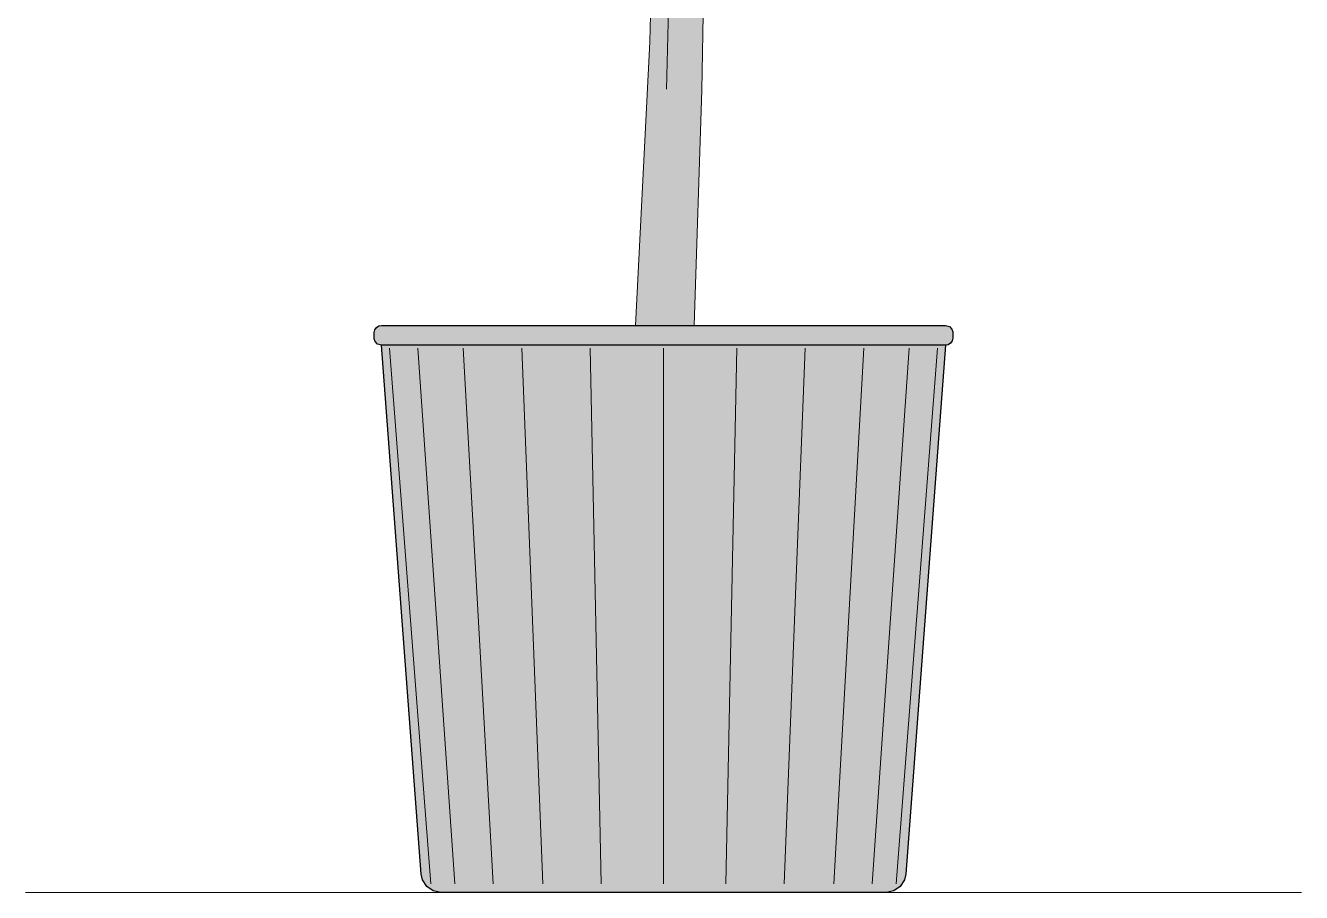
# Model space of a CAD drawing. Header units: metres. Extents: x 0 to 8.79, y -6.64 to 2.65.
# Drawn here: x 1.793 to 2.693, y 0 to 0.612 of the extents above; entities that cross this region are included whole.
import ezdxf

# ---------------------------------------------------------------- set-up
doc = ezdxf.new("R2010")
doc.units = ezdxf.units.M
for name, color, linetype, lineweight, true_color in [('VEG-MACETA', 25, 'Continuous', 25, 0x745440), ('VEG-TEXTO', 47, 'Continuous', 18, 0x464646), ('VEG-TRONCO', 25, 'Continuous', 18, 0x684830)]:
    doc.layers.add(name, color=color, linetype=linetype, lineweight=lineweight, true_color=true_color)
doc.layers.add('VEG-RELLENO', color=253, linetype='Continuous', true_color=0x96c896)

# ---------------------------------------------------------------- blocks, each defined once
blk = doc.blocks.new('VEG_Ficus_lyrata_ALZADO')
at = {"layer": 'VEG-RELLENO', "true_color": 0x967052}
h = blk.add_hatch(color=23, dxfattribs=at)
h.dxf.hatch_style = 1
h.paths.add_polyline_path([(-0.0197, 0.4), (-0.0097, 0.6), (-0.0079, 0.6662), (-0.0077, 0.6998), (-0.0094, 0.7682), (-0.017, 0.9014), (-0.0006, 0.9014), (0.0017, 0.9027), (0.0026, 0.9053), (0.0017, 0.9078), (-0.0006, 0.9092), (-0.0175, 0.9094), (-0.0211, 0.9802), (-0.022, 1.0087), (-0.0208, 1.0093), (-0.0086, 0.9946), (-0.0067, 0.9942), (-0.0044, 0.9948), (-0.0031, 0.9963), (-0.0027, 0.9982), (-0.0036, 1.0007), (-0.0149, 1.0142), (-0.0091, 1.0227), (-0.0066, 1.0295), (-0.0054, 1.04), (-0.0066, 1.0509), (-0.009, 1.0594), (-0.0126, 1.0675), (-0.0154, 1.0724), (-0.022, 1.0799), (-0.0191, 1.1541), (-0.0059, 1.1491), (-0.003, 1.1501), (-0.0016, 1.1528), (-0.0021, 1.1551), (-0.0038, 1.1567), (-0.0186, 1.1624), (-0.0112, 1.2732), (-0.0062, 1.2689), (0.002, 1.2637), (-0.0044, 1.2466), (-0.0041, 1.2443), (-0.0022, 1.2424), (0.0005, 1.2421), (0.003, 1.2439), (0.0093, 1.261), (0.013, 1.2604), (0.008, 1.154), (0.0067, 1.1039), (-0.01, 1.0944), (-0.0112, 1.0929), (-0.0116, 1.091), (-0.0113, 1.0895), (-0.0101, 1.088), (-0.0087, 1.0873), (-0.0067, 1.0873), (0.0065, 1.0946), (0.0065, 1.0501), (0.0074, 1.0161), (0.0119, 0.9397), (-0.0041, 0.9402), (-0.0067, 0.9386), (-0.0074, 0.936), (-0.0064, 0.9335), (-0.0043, 0.9323), (0.0125, 0.9317), (0.0195, 0.8425), (0.003, 0.8474), (0.0002, 0.8463), (-0.0007, 0.845), (-0.001, 0.8431), (-0.0001, 0.8409), (0.0015, 0.8397), (0.0183, 0.8346), (0.0162, 0.8183), (0.016, 0.8064), (0.0172, 0.7987), (0.0192, 0.7911), (0.0241, 0.779), (0.0266, 0.7349), (0.0282, 0.6661), (0.0278, 0.599), (0.0217, 0.4)])
h.paths.add_polyline_path([(-0.0048, 1.4021), (-0.0046, 1.4194), (0.001, 1.4034)])
h.paths.add_polyline_path([(0.0127, 1.5053), (0.0143, 1.4818), (0.0089, 1.4954)])
h.paths.add_polyline_path([(0.0161, 1.4467), (0.0171, 1.4046), (0.0092, 1.4043), (0.0019, 1.4243), (0.0084, 1.4296), (0.011, 1.433), (0.014, 1.4395)])
h.paths.add_polyline_path([(0.0049, 1.5071), (0.0031, 1.5156), (0.0032, 1.5201), (0.0043, 1.5261), (0.0105, 1.5208)])
at = {"layer": 'VEG-RELLENO', "true_color": 0xe6decd}
h = blk.add_hatch(color=254, dxfattribs=at)
h.dxf.hatch_style = 1
h.paths.add_polyline_path([(0.204, 0.3905), (0.2034, 0.3886), (0.2022, 0.3871), (0.199, 0.386), (-0.199, 0.386), (-0.2018, 0.3868), (-0.2034, 0.3886), (-0.204, 0.3905), (-0.204, 0.395), (-0.2036, 0.3969), (-0.2025, 0.3985), (-0.2009, 0.3996), (-0.199, 0.4), (0.199, 0.4), (0.2018, 0.3992), (0.2034, 0.3974), (0.204, 0.3955)])
at = {"layer": 'VEG-RELLENO', "true_color": 0xf2ead8}
h = blk.add_hatch(color=7, dxfattribs=at)
h.dxf.hatch_style = 1
h.paths.add_polyline_path([(-0.1584, 0.0001), (-0.1637, 0.0017), (-0.167, 0.0042), (-0.17, 0.0089), (-0.171, 0.013), (-0.1989, 0.386), (0.1989, 0.386), (0.171, 0.013), (0.17, 0.0089), (0.167, 0.0042), (0.1624, 0.0011), (0.157, 0)])
at = {"layer": 'VEG-MACETA'}
blk.add_lwpolyline([(0.204, 0.391), (0.2036, 0.3891), (0.2025, 0.3875), (0.2009, 0.3864), (0.199, 0.386), (-0.199, 0.386), (-0.2018, 0.3868), (-0.2034, 0.3886), (-0.204, 0.3905), (-0.204, 0.395), (-0.2036, 0.3969), (-0.2025, 0.3985), (-0.2009, 0.3996), (-0.199, 0.4), (0.199, 0.4), (0.2018, 0.3992), (0.2034, 0.3974), (0.204, 0.3955)], close=True, dxfattribs=at)
blk.add_lwpolyline([(0.1989, 0.386), (0.171, 0.013), (0.17, 0.0089), (0.167, 0.0042), (0.1624, 0.0011), (0.157, 0), (-0.157, 0), (-0.1624, 0.0011), (-0.167, 0.0042), (-0.17, 0.0089), (-0.171, 0.013), (-0.1989, 0.386)], dxfattribs=at)
at = {"layer": 'VEG-MACETA', "lineweight": 9}
for points in [[(-0.1642, 0.006), (-0.1932, 0.384)], [(-0.1472, 0.006), (-0.1732, 0.384)], [(-0.1202, 0.006), (-0.1414, 0.384)], [(-0.085, 0.006), (-0.1, 0.384)], [(-0.044, 0.006), (-0.0518, 0.384)], [(0, 0.006), (0, 0.384)], [(0.044, 0.006), (0.0518, 0.384)], [(0.085, 0.006), (0.1, 0.384)], [(0.1202, 0.006), (0.1414, 0.384)], [(0.1472, 0.006), (0.1732, 0.384)], [(0.1642, 0.006), (0.1932, 0.384)]]:
    blk.add_lwpolyline(points, dxfattribs=at)
at = {"layer": 'VEG-TRONCO'}
for points in [[(-0.0197, 0.4), (-0.0097, 0.6), (-0.0079, 0.6662), (-0.0077, 0.6998), (-0.0094, 0.7682), (-0.017, 0.9014)], [(0.0241, 0.779), (0.0266, 0.7349), (0.0277, 0.7002), (0.0282, 0.6324), (0.0271, 0.5659), (0.0217, 0.4)]]:
    blk.add_lwpolyline(points, dxfattribs=at)
at = {"layer": 'VEG-TRONCO', "lineweight": 9}
blk.add_lwpolyline([(0.002, 0.5666), (0.0038, 0.6327), (0.0041, 0.6662), (0.0032, 0.7343), (-0.0003, 0.8042), (-0.0071, 0.9013)], dxfattribs=at)

msp = doc.modelspace()

# ---------------------------------------------------------------- linework, layer by layer
at = {"layer": 'VEG-TEXTO'}
msp.add_line((1.79315, 0), (2.69315, 0), dxfattribs=at)

# ---------------------------------------------------------------- block references
msp.add_blockref('VEG_Ficus_lyrata_ALZADO', (2.24315, 0))

doc.saveas('drawing.dxf')
